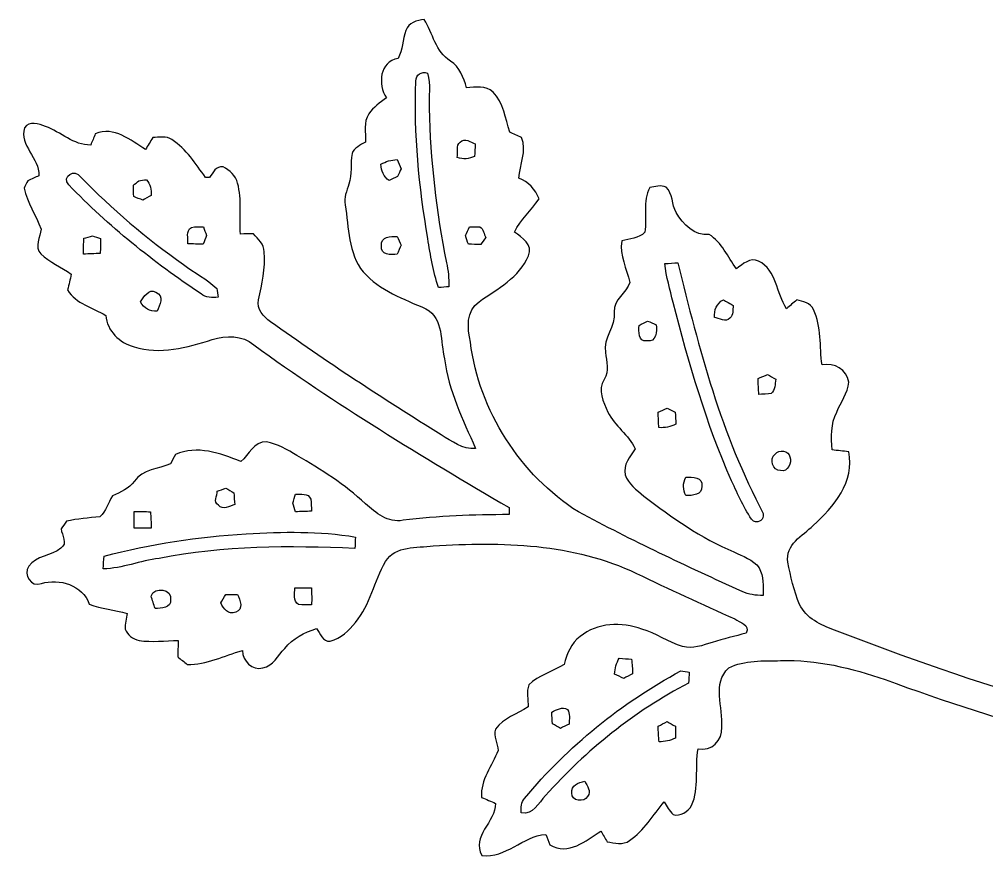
# Model space of a CAD drawing. Header units: centimetres. Extents: x -12.1 to 12.1, y -13.3 to 13.3.
# Drawn here: x -12.06 to -1.85, y -13.31 to -4.46 of the extents above; entities that cross this region are included whole.
import ezdxf

# ---------------------------------------------------------------- set-up
doc = ezdxf.new("R2010")
doc.units = ezdxf.units.CM
doc.header["$MEASUREMENT"] = 0
doc.layers.add('Camada 1', color=7, linetype='Continuous')

msp = doc.modelspace()

# ---------------------------------------------------------------- linework, layer by layer
at = {"layer": 'Camada 1', "color": 156}
for points, knots in [([(-7.98124, -4.57553), (-7.9509, -4.49509), (-7.8627, -4.46651), (-7.78474, -4.45805), (-7.78474, -4.45805), (-7.69796, -4.60728), (-7.66304, -4.79848), (-7.50992, -4.89937), (-7.50992, -4.89937), (-7.40833, -4.95864), (-7.37234, -5.07364), (-7.33882, -5.17947), (-7.33882, -5.17947), (-7.24429, -5.17313), (-7.13527, -5.15443), (-7.05908, -5.22569), (-7.05908, -5.22569), (-6.9476, -5.33822), (-6.92891, -5.50438), (-6.8834, -5.64902), (-6.8834, -5.64902), (-6.84176, -5.66737), (-6.80049, -5.68607), (-6.75886, -5.70476), (-6.75886, -5.70476), (-6.69678, -5.84553), (-6.78074, -5.99122), (-6.78602, -6.1355), (-6.78602, -6.1355), (-6.68338, -6.17149), (-6.61212, -6.25157), (-6.57365, -6.35175), (-6.57365, -6.35175), (-6.65621, -6.47242), (-6.76909, -6.57083), (-6.83365, -6.70348), (-6.83365, -6.70348), (-6.75534, -6.7638), (-6.63327, -6.8326), (-6.68513, -6.95254), (-6.68513, -6.95254), (-6.78039, -7.18255), (-7.01321, -7.30108), (-7.20548, -7.43725), (-7.20548, -7.43725), (-7.34764, -7.53463), (-7.32895, -7.71701), (-7.29826, -7.86518), (-7.29826, -7.86518), (-7.20478, -8.59155), (-6.77438, -9.26253), (-6.15809, -9.65624), (-6.15809, -9.65624), (-5.59257, -9.95715), (-5.01402, -10.23267), (-4.42982, -10.49513), (-4.42982, -10.49513), (-4.36104, -10.53007), (-4.28449, -10.5357), (-4.20863, -10.53889), (-4.20863, -10.53889), (-4.20404, -10.4401), (-4.20193, -10.33533), (-4.24921, -10.24573), (-4.24921, -10.24573), (-4.31553, -10.16), (-4.42207, -10.12225), (-4.51696, -10.0785), (-4.51696, -10.0785), (-4.86375, -9.93493), (-5.17136, -9.71549), (-5.467, -9.48831), (-5.467, -9.48831), (-5.54177, -9.42374), (-5.6335, -9.36271), (-5.66313, -9.26358), (-5.66313, -9.26358), (-5.6917, -9.15916), (-5.60916, -9.07167), (-5.55837, -8.99018), (-5.55837, -8.99018), (-5.62645, -8.84096), (-5.77568, -8.7503), (-5.84553, -8.60178), (-5.84553, -8.60178), (-5.89738, -8.49736), (-5.95524, -8.36789), (-5.88715, -8.25712), (-5.88715, -8.25712), (-5.8286, -8.16963), (-5.86139, -8.06838), (-5.87199, -7.97277), (-5.87199, -7.97277), (-5.89986, -7.82002), (-5.76545, -7.69937), (-5.77919, -7.54591), (-5.77919, -7.54591), (-5.79191, -7.41257), (-5.64656, -7.3473), (-5.61622, -7.2344), (-5.61622, -7.2344), (-5.64656, -7.08837), (-5.72593, -6.95077), (-5.70018, -6.79662), (-5.70018, -6.79662), (-5.61939, -6.76768), (-5.5185, -6.77367), (-5.45818, -6.70418), (-5.45818, -6.70418), (-5.42995, -6.54719), (-5.48111, -6.38033), (-5.40526, -6.23181), (-5.40526, -6.23181), (-5.34811, -6.22406), (-5.28778, -6.20218), (-5.23205, -6.22828), (-5.23205, -6.22828), (-5.15832, -6.29813), (-5.17489, -6.41244), (-5.1255, -6.49639), (-5.1255, -6.49639), (-5.05213, -6.61916), (-4.93465, -6.74863), (-4.77731, -6.72677), (-4.77731, -6.72677), (-4.64361, -6.81355), (-4.58045, -6.96453), (-4.49014, -7.08942), (-4.49014, -7.08942), (-4.42241, -7.04215), (-4.34516, -6.96736), (-4.25555, -7.00829), (-4.25555, -7.00829), (-4.06364, -7.10494), (-4.06964, -7.35012), (-3.96063, -7.51134), (-3.96063, -7.51134), (-3.92465, -7.48064), (-3.88902, -7.44996), (-3.85304, -7.41927), (-3.85304, -7.41927), (-3.78848, -7.4362), (-3.70557, -7.44926), (-3.67665, -7.51981), (-3.67665, -7.51981), (-3.5881, -7.70149), (-3.61421, -7.91069), (-3.58493, -8.10541), (-3.58493, -8.10541), (-3.45968, -8.08002), (-3.32034, -8.15057), (-3.30412, -8.28604), (-3.30412, -8.28604), (-3.31116, -8.40246), (-3.38983, -8.49806), (-3.4311, -8.6039), (-3.4311, -8.6039), (-3.49532, -8.7263), (-3.48862, -8.86812), (-3.47839, -9.00182), (-3.47839, -9.00182), (-3.42053, -9.00747), (-3.36232, -9.01452), (-3.30446, -9.02194), (-3.30446, -9.02194), (-3.23603, -9.33272), (-3.46287, -9.60508), (-3.67875, -9.7991), (-3.67875, -9.7991), (-3.7913, -9.90599), (-3.97686, -10.00266), (-3.94545, -10.18645), (-3.94545, -10.18645), (-3.91724, -10.33744), (-3.88513, -10.49126), (-3.82235, -10.63201), (-3.82235, -10.63201), (-3.75391, -10.77948), (-3.59833, -10.85108), (-3.45405, -10.90365), (-3.45405, -10.90365), (-1.96215, -11.48362), (-0.42262, -11.95387), (1.15675, -12.22409), (1.15675, -12.22409), (1.22344, -12.23644), (1.28975, -12.25303), (1.35573, -12.2696), (1.35573, -12.2696), (1.36313, -12.36203), (1.34513, -12.45305), (1.31092, -12.53912), (1.31092, -12.53912), (1.18991, -12.53455), (1.07102, -12.51162), (0.95215, -12.49186), (0.95215, -12.49186), (-0.36583, -12.24774), (-1.66229, -11.88861), (-2.91958, -11.42505), (-2.91958, -11.42505), (-3.27377, -11.30194), (-3.64559, -11.21409), (-4.02271, -11.22503), (-4.02271, -11.22503), (-4.20582, -11.23068), (-4.40336, -11.2155), (-4.56988, -11.30299), (-4.56988, -11.30299), (-4.75051, -11.4614), (-4.62526, -11.72316), (-4.64467, -11.92742), (-4.64467, -11.92742), (-4.63303, -12.06746), (-4.75333, -12.18635), (-4.89479, -12.15565), (-4.89479, -12.15565), (-4.92936, -12.35357), (-4.87785, -12.56629), (-4.96322, -12.75432), (-4.96322, -12.75432), (-5.00238, -12.8157), (-5.08105, -12.87638), (-5.15725, -12.84851), (-5.15725, -12.84851), (-5.19852, -12.81077), (-5.22357, -12.75961), (-5.25356, -12.7141), (-5.25356, -12.7141), (-5.3668, -12.85699), (-5.4677, -13.01574), (-5.61728, -13.12474), (-5.61728, -13.12474), (-5.68783, -13.17412), (-5.77673, -13.14908), (-5.85399, -13.13602), (-5.85399, -13.13602), (-5.87621, -13.09828), (-5.89808, -13.06125), (-5.91996, -13.02419), (-5.91996, -13.02419), (-6.07764, -13.12474), (-6.26604, -13.28737), (-6.459, -13.16848), (-6.459, -13.16848), (-6.47347, -13.13144), (-6.48828, -13.09475), (-6.50346, -13.05842), (-6.50346, -13.05842), (-6.74652, -13.07782), (-6.92185, -13.31489), (-7.17656, -13.28032), (-7.17656, -13.28032), (-7.29156, -13.0824), (-7.03333, -12.92825), (-7.03192, -12.73174), (-7.03192, -12.73174), (-7.0813, -12.71023), (-7.13069, -12.68906), (-7.18007, -12.66825), (-7.18007, -12.66825), (-7.19632, -12.48304), (-7.06861, -12.33594), (-7.0051, -12.17329), (-7.0051, -12.17329), (-7.00863, -12.09745), (-7.05979, -12.02302), (-7.03262, -11.94752), (-7.03262, -11.94752), (-6.95006, -11.83075), (-6.80578, -11.78701), (-6.68901, -11.71434), (-6.68901, -11.71434), (-6.68796, -11.63601), (-6.70665, -11.55488), (-6.68301, -11.47938), (-6.68301, -11.47938), (-6.57684, -11.37954), (-6.42902, -11.34145), (-6.30695, -11.26489), (-6.30695, -11.26489), (-6.28297, -11.15272), (-6.23359, -11.04229), (-6.13974, -10.97173), (-6.13974, -10.97173), (-5.96123, -10.81863), (-5.70018, -10.81933), (-5.48745, -10.89271), (-5.48745, -10.89271), (-5.33646, -10.9347), (-5.20841, -11.03347), (-5.05741, -11.0751), (-5.05741, -11.0751), (-4.95194, -11.1058), (-4.84504, -11.06275), (-4.74486, -11.03277), (-4.74486, -11.03277), (-4.62738, -10.9929), (-4.50461, -10.97138), (-4.38643, -10.93399), (-4.38643, -10.93399), (-4.34304, -10.84686), (-4.45276, -10.82075), (-4.50778, -10.78547), (-4.50778, -10.78547), (-4.85527, -10.62848), (-5.20206, -10.46938), (-5.54601, -10.30464), (-5.54601, -10.30464), (-6.2103, -9.98573), (-6.96911, -9.96738), (-7.6909, -10.01501), (-7.6909, -10.01501), (-7.86411, -10.03582), (-8.08707, -10.0069), (-8.19432, -10.17939), (-8.19432, -10.17939), (-8.31567, -10.38542), (-8.35377, -10.63483), (-8.51111, -10.82145), (-8.51111, -10.82145), (-8.58061, -10.9086), (-8.66668, -10.99149), (-8.77782, -11.02042), (-8.77782, -11.02042), (-8.85895, -11.02783), (-8.88294, -10.93681), (-8.9228, -10.88602), (-8.9228, -10.88602), (-9.05016, -10.92588), (-9.17328, -10.99114), (-9.259, -11.09591), (-9.259, -11.09591), (-9.32885, -11.17106), (-9.37895, -11.27972), (-9.48866, -11.30299), (-9.48866, -11.30299), (-9.60154, -11.32945), (-9.70738, -11.22997), (-9.70492, -11.11778), (-9.70492, -11.11778), (-9.89718, -11.17389), (-10.08309, -11.26737), (-10.28805, -11.26559), (-10.28805, -11.26559), (-10.32122, -11.23843), (-10.35438, -11.21233), (-10.38789, -11.18622), (-10.38789, -11.18622), (-10.38683, -11.12838), (-10.38472, -11.07122), (-10.38295, -11.01407), (-10.38295, -11.01407), (-10.52053, -11.0116), (-10.65917, -11.03524), (-10.7957, -11.01124), (-10.7957, -11.01124), (-10.86308, -11.00101), (-10.91776, -10.95375), (-10.94351, -10.89201), (-10.94351, -10.89201), (-10.95021, -10.83556), (-10.92693, -10.78194), (-10.92235, -10.72656), (-10.92235, -10.72656), (-11.05464, -10.68811), (-11.19505, -10.68246), (-11.32275, -10.62848), (-11.32275, -10.62848), (-11.39048, -10.42528), (-11.63813, -10.35755), (-11.82793, -10.40977), (-11.82793, -10.40977), (-11.93376, -10.4602), (-12.02478, -10.31487), (-11.96163, -10.2295), (-11.96163, -10.2295), (-11.88191, -10.11695), (-11.72386, -10.12189), (-11.6219, -10.03935), (-11.6219, -10.03935), (-11.54677, -9.9896), (-11.61027, -9.90247), (-11.61909, -9.83543), (-11.61909, -9.83543), (-11.60039, -9.80827), (-11.58134, -9.78076), (-11.56264, -9.7543), (-11.56264, -9.7543), (-11.44693, -9.72714), (-11.32805, -9.72078), (-11.21021, -9.70667), (-11.21021, -9.70667), (-11.14424, -9.65059), (-11.12202, -9.56027), (-11.07828, -9.48796), (-11.07828, -9.48796), (-10.99326, -9.44738), (-10.90295, -9.40893), (-10.84473, -9.33131), (-10.84473, -9.33131), (-10.75619, -9.2082), (-10.59497, -9.2008), (-10.46444, -9.15), (-10.46444, -9.15), (-10.4468, -9.11647), (-10.42987, -9.08332), (-10.41258, -9.0505), (-10.41258, -9.0505), (-10.18539, -8.94961), (-9.9381, -9.03498), (-9.72291, -9.12459), (-9.72291, -9.12459), (-9.63541, -9.05298), (-9.58391, -8.91258), (-9.45268, -8.9168), (-9.45268, -8.9168), (-9.33485, -8.93726), (-9.23148, -9.00148), (-9.12918, -9.06003), (-9.12918, -9.06003), (-8.87483, -9.20925), (-8.62153, -9.3659), (-8.40598, -9.56944), (-8.40598, -9.56944), (-8.29909, -9.66823), (-8.1661, -9.7744), (-8.00981, -9.74443), (-8.00981, -9.74443), (-7.63763, -9.69785), (-7.26334, -9.68621), (-6.88869, -9.68375), (-6.88869, -9.68375), (-6.88903, -9.6654), (-6.88939, -9.62871), (-6.88974, -9.61036), (-6.88974, -9.61036), (-7.80944, -9.07167), (-8.72243, -8.51887), (-9.58567, -7.89269), (-9.58567, -7.89269), (-9.70702, -7.79003), (-9.87918, -7.78932), (-10.02382, -7.83695), (-10.02382, -7.83695), (-10.2877, -7.91915), (-10.57663, -8.00206), (-10.84968, -7.91245), (-10.84968, -7.91245), (-11.00419, -7.874), (-11.13296, -7.74381), (-11.14883, -7.58225), (-11.14883, -7.58225), (-11.28676, -7.49969), (-11.46174, -7.45912), (-11.55064, -7.31378), (-11.55064, -7.31378), (-11.53689, -7.25769), (-11.52383, -7.2016), (-11.51184, -7.1455), (-11.51184, -7.1455), (-11.61661, -7.07107), (-11.74044, -7.02274), (-11.83357, -6.93242), (-11.83357, -6.93242), (-11.90554, -6.85658), (-11.83745, -6.7564), (-11.83111, -6.67066), (-11.83111, -6.67066), (-11.88578, -6.52463), (-11.97539, -6.39339), (-12.01031, -6.23992), (-12.01031, -6.23992), (-12.00043, -6.22087), (-11.98068, -6.18277), (-11.97081, -6.16338), (-11.97081, -6.16338), (-11.93164, -6.14469), (-11.89249, -6.12598), (-11.85298, -6.10799), (-11.85298, -6.10799), (-11.84909, -5.92172), (-12.06041, -5.79084), (-12.0075, -5.6021), (-12.0075, -5.6021), (-11.95598, -5.52908), (-11.85298, -5.55837), (-11.78383, -5.58729), (-11.78383, -5.58729), (-11.6219, -5.6462), (-11.48891, -5.78731), (-11.30688, -5.78414), (-11.30688, -5.78414), (-11.29065, -5.74498), (-11.27478, -5.70583), (-11.25854, -5.66666), (-11.25854, -5.66666), (-11.05852, -5.5827), (-10.88672, -5.73229), (-10.72832, -5.83247), (-10.72832, -5.83247), (-10.70292, -5.78979), (-10.67752, -5.74781), (-10.65212, -5.70547), (-10.65212, -5.70547), (-10.58439, -5.70476), (-10.50924, -5.68571), (-10.44892, -5.72698), (-10.44892, -5.72698), (-10.29722, -5.82541), (-10.20056, -5.98382), (-10.09402, -6.12563), (-10.09402, -6.12563), (-10.0838, -6.12598), (-10.06298, -6.12668), (-10.05275, -6.12705), (-10.05275, -6.12705), (-10.015, -6.07659), (-9.98573, -6.00321), (-9.90881, -6.0131), (-9.90881, -6.0131), (-9.83967, -6.04943), (-9.77547, -6.10658), (-9.75642, -6.18596), (-9.75642, -6.18596), (-9.70738, -6.36128), (-9.74055, -6.54473), (-9.72537, -6.72358), (-9.72537, -6.72358), (-9.67951, -6.72253), (-9.6333, -6.72146), (-9.58744, -6.72041), (-9.58744, -6.72041), (-9.54087, -6.77686), (-9.47278, -6.83119), (-9.47561, -6.91198), (-9.47561, -6.91198), (-9.45902, -7.08342), (-9.4996, -7.2517), (-9.53487, -7.4182), (-9.53487, -7.4182), (-9.55569, -7.51451), (-9.48231, -7.59882), (-9.40822, -7.64998), (-9.40822, -7.64998), (-8.82227, -8.07013), (-8.21795, -8.46384), (-7.60518, -8.84307), (-7.60518, -8.84307), (-7.49335, -8.90975), (-7.38292, -9.00077), (-7.24358, -8.98525), (-7.24358, -8.98525), (-7.37941, -8.68079), (-7.52686, -8.37635), (-7.57237, -8.04192), (-7.57237, -8.04192), (-7.61753, -7.86058), (-7.57624, -7.61753), (-7.76851, -7.5117), (-7.76851, -7.5117), (-8.00206, -7.40974), (-8.2557, -7.31979), (-8.42962, -7.12364), (-8.42962, -7.12364), (-8.59049, -6.92467), (-8.57955, -6.65621), (-8.62083, -6.41702), (-8.62083, -6.41702), (-8.63741, -6.34012), (-8.60248, -6.26779), (-8.58202, -6.19619), (-8.58202, -6.19619), (-8.54321, -6.09282), (-8.5665, -5.98063), (-8.54816, -5.87445), (-8.54816, -5.87445), (-8.52592, -5.8113), (-8.45714, -5.78626), (-8.40598, -5.75239), (-8.40598, -5.75239), (-8.39823, -5.65396), (-8.43244, -5.54284), (-8.37106, -5.45641), (-8.37106, -5.45641), (-8.32379, -5.38514), (-8.25146, -5.33752), (-8.18479, -5.28637), (-8.18479, -5.28637), (-8.27757, -5.14702), (-8.25817, -4.90149), (-8.06238, -4.87115), (-8.06238, -4.87115), (-8.0144, -4.77908), (-8.01052, -4.67325), (-7.98124, -4.57553)], [0, 0, 0, 0, 0.00666667, 0.00666667, 0.00666667, 0.00666667, 0.01333333, 0.01333333, 0.01333333, 0.01333333, 0.02, 0.02, 0.02, 0.02, 0.02666667, 0.02666667, 0.02666667, 0.02666667, 0.03333333, 0.03333333, 0.03333333, 0.03333333, 0.04, 0.04, 0.04, 0.04, 0.04666667, 0.04666667, 0.04666667, 0.04666667, 0.05333333, 0.05333333, 0.05333333, 0.05333333, 0.06, 0.06, 0.06, 0.06, 0.06666667, 0.06666667, 0.06666667, 0.06666667, 0.07333333, 0.07333333, 0.07333333, 0.07333333, 0.08, 0.08, 0.08, 0.08, 0.08666667, 0.08666667, 0.08666667, 0.08666667, 0.09333333, 0.09333333, 0.09333333, 0.09333333, 0.1, 0.1, 0.1, 0.1, 0.10666667, 0.10666667, 0.10666667, 0.10666667, 0.11333333, 0.11333333, 0.11333333, 0.11333333, 0.12, 0.12, 0.12, 0.12, 0.12666667, 0.12666667, 0.12666667, 0.12666667, 0.13333333, 0.13333333, 0.13333333, 0.13333333, 0.14, 0.14, 0.14, 0.14, 0.14666667, 0.14666667, 0.14666667, 0.14666667, 0.15333333, 0.15333333, 0.15333333, 0.15333333, 0.16, 0.16, 0.16, 0.16, 0.16666667, 0.16666667, 0.16666667, 0.16666667, 0.17333333, 0.17333333, 0.17333333, 0.17333333, 0.18, 0.18, 0.18, 0.18, 0.18666667, 0.18666667, 0.18666667, 0.18666667, 0.19333333, 0.19333333, 0.19333333, 0.19333333, 0.2, 0.2, 0.2, 0.2, 0.20666667, 0.20666667, 0.20666667, 0.20666667, 0.21333333, 0.21333333, 0.21333333, 0.21333333, 0.22, 0.22, 0.22, 0.22, 0.22666667, 0.22666667, 0.22666667, 0.22666667, 0.23333333, 0.23333333, 0.23333333, 0.23333333, 0.24, 0.24, 0.24, 0.24, 0.24666667, 0.24666667, 0.24666667, 0.24666667, 0.25333333, 0.25333333, 0.25333333, 0.25333333, 0.26, 0.26, 0.26, 0.26, 0.26666667, 0.26666667, 0.26666667, 0.26666667, 0.27333333, 0.27333333, 0.27333333, 0.27333333, 0.28, 0.28, 0.28, 0.28, 0.28666667, 0.28666667, 0.28666667, 0.28666667, 0.29333333, 0.29333333, 0.29333333, 0.29333333, 0.3, 0.3, 0.3, 0.3, 0.30666667, 0.30666667, 0.30666667, 0.30666667, 0.31333333, 0.31333333, 0.31333333, 0.31333333, 0.32, 0.32, 0.32, 0.32, 0.32666667, 0.32666667, 0.32666667, 0.32666667, 0.33333333, 0.33333333, 0.33333333, 0.33333333, 0.34, 0.34, 0.34, 0.34, 0.34666667, 0.34666667, 0.34666667, 0.34666667, 0.35333333, 0.35333333, 0.35333333, 0.35333333, 0.36, 0.36, 0.36, 0.36, 0.36666667, 0.36666667, 0.36666667, 0.36666667, 0.37333333, 0.37333333, 0.37333333, 0.37333333, 0.38, 0.38, 0.38, 0.38, 0.38666667, 0.38666667, 0.38666667, 0.38666667, 0.39333333, 0.39333333, 0.39333333, 0.39333333, 0.4, 0.4, 0.4, 0.4, 0.40666667, 0.40666667, 0.40666667, 0.40666667, 0.41333333, 0.41333333, 0.41333333, 0.41333333, 0.42, 0.42, 0.42, 0.42, 0.42666667, 0.42666667, 0.42666667, 0.42666667, 0.43333333, 0.43333333, 0.43333333, 0.43333333, 0.44, 0.44, 0.44, 0.44, 0.44666667, 0.44666667, 0.44666667, 0.44666667, 0.45333333, 0.45333333, 0.45333333, 0.45333333, 0.46, 0.46, 0.46, 0.46, 0.46666667, 0.46666667, 0.46666667, 0.46666667, 0.47333333, 0.47333333, 0.47333333, 0.47333333, 0.48, 0.48, 0.48, 0.48, 0.48666667, 0.48666667, 0.48666667, 0.48666667, 0.49333333, 0.49333333, 0.49333333, 0.49333333, 0.5, 0.5, 0.5, 0.5, 0.50666667, 0.50666667, 0.50666667, 0.50666667, 0.51333333, 0.51333333, 0.51333333, 0.51333333, 0.52, 0.52, 0.52, 0.52, 0.52666667, 0.52666667, 0.52666667, 0.52666667, 0.53333333, 0.53333333, 0.53333333, 0.53333333, 0.54, 0.54, 0.54, 0.54, 0.54666667, 0.54666667, 0.54666667, 0.54666667, 0.55333333, 0.55333333, 0.55333333, 0.55333333, 0.56, 0.56, 0.56, 0.56, 0.56666667, 0.56666667, 0.56666667, 0.56666667, 0.57333333, 0.57333333, 0.57333333, 0.57333333, 0.58, 0.58, 0.58, 0.58, 0.58666667, 0.58666667, 0.58666667, 0.58666667, 0.59333333, 0.59333333, 0.59333333, 0.59333333, 0.6, 0.6, 0.6, 0.6, 0.60666667, 0.60666667, 0.60666667, 0.60666667, 0.61333333, 0.61333333, 0.61333333, 0.61333333, 0.62, 0.62, 0.62, 0.62, 0.62666667, 0.62666667, 0.62666667, 0.62666667, 0.63333333, 0.63333333, 0.63333333, 0.63333333, 0.64, 0.64, 0.64, 0.64, 0.64666667, 0.64666667, 0.64666667, 0.64666667, 0.65333333, 0.65333333, 0.65333333, 0.65333333, 0.66, 0.66, 0.66, 0.66, 0.66666667, 0.66666667, 0.66666667, 0.66666667, 0.67333333, 0.67333333, 0.67333333, 0.67333333, 0.68, 0.68, 0.68, 0.68, 0.68666667, 0.68666667, 0.68666667, 0.68666667, 0.69333333, 0.69333333, 0.69333333, 0.69333333, 0.7, 0.7, 0.7, 0.7, 0.70666667, 0.70666667, 0.70666667, 0.70666667, 0.71333333, 0.71333333, 0.71333333, 0.71333333, 0.72, 0.72, 0.72, 0.72, 0.72666667, 0.72666667, 0.72666667, 0.72666667, 0.73333333, 0.73333333, 0.73333333, 0.73333333, 0.74, 0.74, 0.74, 0.74, 0.74666667, 0.74666667, 0.74666667, 0.74666667, 0.75333333, 0.75333333, 0.75333333, 0.75333333, 0.76, 0.76, 0.76, 0.76, 0.76666667, 0.76666667, 0.76666667, 0.76666667, 0.77333333, 0.77333333, 0.77333333, 0.77333333, 0.78, 0.78, 0.78, 0.78, 0.78666667, 0.78666667, 0.78666667, 0.78666667, 0.79333333, 0.79333333, 0.79333333, 0.79333333, 0.8, 0.8, 0.8, 0.8, 0.80666667, 0.80666667, 0.80666667, 0.80666667, 0.81333333, 0.81333333, 0.81333333, 0.81333333, 0.82, 0.82, 0.82, 0.82, 0.82666667, 0.82666667, 0.82666667, 0.82666667, 0.83333333, 0.83333333, 0.83333333, 0.83333333, 0.84, 0.84, 0.84, 0.84, 0.84666667, 0.84666667, 0.84666667, 0.84666667, 0.85333333, 0.85333333, 0.85333333, 0.85333333, 0.86, 0.86, 0.86, 0.86, 0.86666667, 0.86666667, 0.86666667, 0.86666667, 0.87333333, 0.87333333, 0.87333333, 0.87333333, 0.88, 0.88, 0.88, 0.88, 0.88666667, 0.88666667, 0.88666667, 0.88666667, 0.89333333, 0.89333333, 0.89333333, 0.89333333, 0.9, 0.9, 0.9, 0.9, 0.90666667, 0.90666667, 0.90666667, 0.90666667, 0.91333333, 0.91333333, 0.91333333, 0.91333333, 0.92, 0.92, 0.92, 0.92, 0.92666667, 0.92666667, 0.92666667, 0.92666667, 0.93333333, 0.93333333, 0.93333333, 0.93333333, 0.94, 0.94, 0.94, 0.94, 0.94666667, 0.94666667, 0.94666667, 0.94666667, 0.95333333, 0.95333333, 0.95333333, 0.95333333, 0.96, 0.96, 0.96, 0.96, 0.96666667, 0.96666667, 0.96666667, 0.96666667, 0.97333333, 0.97333333, 0.97333333, 0.97333333, 0.98, 0.98, 0.98, 0.98, 0.98666667, 0.98666667, 0.98666667, 0.98666667, 1, 1, 1, 1]), ([(-7.87471, -5.11104), (-7.87471, -5.11104), (-7.87471, -5.11104), (-7.87471, -5.11104), (-7.87471, -5.11104), (-7.89693, -5.66737), (-7.83836, -6.2237), (-7.74912, -6.77228), (-7.74912, -6.77228), (-7.71913, -6.94584), (-7.69338, -7.12116), (-7.63481, -7.28839), (-7.63481, -7.28839), (-7.59812, -7.2852), (-7.56143, -7.28239), (-7.52474, -7.27957), (-7.52474, -7.27957), (-7.52474, -7.1942), (-7.5318, -7.10881), (-7.55015, -7.02592), (-7.55015, -7.02592), (-7.65915, -6.48935), (-7.72089, -5.94359), (-7.7336, -5.39644), (-7.7336, -5.39644), (-7.73782, -5.27297), (-7.71701, -5.14631), (-7.74982, -5.02603), (-7.74982, -5.02603), (-7.8179, -5.0045), (-7.87293, -5.03943), (-7.87471, -5.11104)], [0, 0, 0, 0, 0.11111111, 0.11111111, 0.11111111, 0.11111111, 0.22222222, 0.22222222, 0.22222222, 0.22222222, 0.33333333, 0.33333333, 0.33333333, 0.33333333, 0.44444444, 0.44444444, 0.44444444, 0.44444444, 0.55555556, 0.55555556, 0.55555556, 0.55555556, 0.66666667, 0.66666667, 0.66666667, 0.66666667, 0.77777778, 0.77777778, 0.77777778, 0.77777778, 1, 1, 1, 1]), ([(-7.4055, -5.75451), (-7.4055, -5.75451), (-7.4055, -5.75451), (-7.4055, -5.75451), (-7.4055, -5.75451), (-7.45559, -5.78908), (-7.42562, -5.86387), (-7.43654, -5.91609), (-7.43654, -5.91609), (-7.37517, -5.9376), (-7.31237, -5.9309), (-7.25382, -5.90408), (-7.25382, -5.90408), (-7.2517, -5.85998), (-7.24923, -5.81659), (-7.24675, -5.7732), (-7.24675, -5.7732), (-7.29473, -5.7538), (-7.35858, -5.70335), (-7.4055, -5.75451)], [0, 0, 0, 0, 0.16666667, 0.16666667, 0.16666667, 0.16666667, 0.33333333, 0.33333333, 0.33333333, 0.33333333, 0.5, 0.5, 0.5, 0.5, 0.66666667, 0.66666667, 0.66666667, 0.66666667, 1, 1, 1, 1]), ([(-8.2437, -5.98769), (-8.2437, -5.98769), (-8.2437, -5.98769), (-8.2437, -5.98769), (-8.2437, -5.98769), (-8.24194, -6.05683), (-8.21196, -6.11645), (-8.15763, -6.15984), (-8.15763, -6.15984), (-8.12764, -6.14432), (-8.0973, -6.12951), (-8.06731, -6.1147), (-8.06731, -6.1147), (-8.05462, -6.08753), (-8.04227, -6.06071), (-8.02957, -6.03425), (-8.02957, -6.03425), (-8.04403, -6.00216), (-8.05849, -5.97005), (-8.07297, -5.93865), (-8.07297, -5.93865), (-8.13364, -5.93972), (-8.19114, -5.95736), (-8.2437, -5.98769)], [0, 0, 0, 0, 0.14285714, 0.14285714, 0.14285714, 0.14285714, 0.28571429, 0.28571429, 0.28571429, 0.28571429, 0.42857143, 0.42857143, 0.42857143, 0.42857143, 0.57142857, 0.57142857, 0.57142857, 0.57142857, 0.71428571, 0.71428571, 0.71428571, 0.71428571, 1, 1, 1, 1]), ([(-11.53865, -6.20394), (-11.53865, -6.20394), (-11.53865, -6.20394), (-11.53865, -6.20394), (-11.53865, -6.20394), (-11.12202, -6.64174), (-10.64436, -7.01922), (-10.142, -7.35365), (-10.142, -7.35365), (-10.09156, -7.3988), (-10.02452, -7.39493), (-9.96173, -7.39069), (-9.96173, -7.39069), (-9.96526, -7.36776), (-9.97302, -7.32225), (-9.97691, -7.29933), (-9.97691, -7.29933), (-10.08027, -7.19737), (-10.21468, -7.13422), (-10.32898, -7.04568), (-10.32898, -7.04568), (-10.71633, -6.76945), (-11.0818, -6.46219), (-11.41377, -6.12104), (-11.41377, -6.12104), (-11.47303, -6.02755), (-11.61803, -6.11504), (-11.53865, -6.20394)], [0, 0, 0, 0, 0.125, 0.125, 0.125, 0.125, 0.25, 0.25, 0.25, 0.25, 0.375, 0.375, 0.375, 0.375, 0.5, 0.5, 0.5, 0.5, 0.625, 0.625, 0.625, 0.625, 0.75, 0.75, 0.75, 0.75, 1, 1, 1, 1]), ([(-10.79958, -6.16267), (-10.79958, -6.16267), (-10.79958, -6.16267), (-10.79958, -6.16267), (-10.79958, -6.16267), (-10.81369, -6.17395), (-10.84227, -6.19653), (-10.85673, -6.20783), (-10.85673, -6.20783), (-10.85567, -6.24769), (-10.85461, -6.28791), (-10.8532, -6.32848), (-10.8532, -6.32848), (-10.82921, -6.33764), (-10.78124, -6.35635), (-10.75724, -6.36551), (-10.75724, -6.36551), (-10.73538, -6.35353), (-10.69199, -6.32953), (-10.67011, -6.31754), (-10.67011, -6.31754), (-10.66341, -6.25544), (-10.67611, -6.1969), (-10.7195, -6.15032), (-10.7195, -6.15032), (-10.73961, -6.1535), (-10.77948, -6.1595), (-10.79958, -6.16267)], [0, 0, 0, 0, 0.125, 0.125, 0.125, 0.125, 0.25, 0.25, 0.25, 0.25, 0.375, 0.375, 0.375, 0.375, 0.5, 0.5, 0.5, 0.5, 0.625, 0.625, 0.625, 0.625, 0.75, 0.75, 0.75, 0.75, 1, 1, 1, 1]), ([(-10.24395, -6.65444), (-10.24395, -6.65444), (-10.24395, -6.65444), (-10.24395, -6.65444), (-10.24395, -6.65444), (-10.30569, -6.69149), (-10.275, -6.76945), (-10.28099, -6.82766), (-10.28099, -6.82766), (-10.22702, -6.82871), (-10.17305, -6.82941), (-10.11908, -6.82941), (-10.11908, -6.82941), (-10.10743, -6.79908), (-10.09579, -6.76875), (-10.0838, -6.73876), (-10.0838, -6.73876), (-10.09543, -6.70842), (-10.10673, -6.67807), (-10.11766, -6.6481), (-10.11766, -6.6481), (-10.15964, -6.6488), (-10.20303, -6.6435), (-10.24395, -6.65444)], [0, 0, 0, 0, 0.14285714, 0.14285714, 0.14285714, 0.14285714, 0.28571429, 0.28571429, 0.28571429, 0.28571429, 0.42857143, 0.42857143, 0.42857143, 0.42857143, 0.57142857, 0.57142857, 0.57142857, 0.57142857, 0.71428571, 0.71428571, 0.71428571, 0.71428571, 1, 1, 1, 1]), ([(-7.30849, -6.64774), (-7.30849, -6.64774), (-7.30849, -6.64774), (-7.30849, -6.64774), (-7.30849, -6.64774), (-7.3226, -6.67807), (-7.33707, -6.70877), (-7.35117, -6.73981), (-7.35117, -6.73981), (-7.3406, -6.7698), (-7.33, -6.80013), (-7.31943, -6.83048), (-7.31943, -6.83048), (-7.27604, -6.8319), (-7.23299, -6.83294), (-7.1896, -6.83331), (-7.1896, -6.83331), (-7.1762, -6.81531), (-7.1494, -6.77898), (-7.13598, -6.76098), (-7.13598, -6.76098), (-7.15468, -6.72287), (-7.16104, -6.67137), (-7.19878, -6.64703), (-7.19878, -6.64703), (-7.23547, -6.64562), (-7.2718, -6.64598), (-7.30849, -6.64774)], [0, 0, 0, 0, 0.125, 0.125, 0.125, 0.125, 0.25, 0.25, 0.25, 0.25, 0.375, 0.375, 0.375, 0.375, 0.5, 0.5, 0.5, 0.5, 0.625, 0.625, 0.625, 0.625, 0.75, 0.75, 0.75, 0.75, 1, 1, 1, 1]), ([(-11.3799, -6.76733), (-11.3799, -6.76733), (-11.3799, -6.76733), (-11.3799, -6.76733), (-11.3799, -6.76733), (-11.38201, -6.82271), (-11.38272, -6.87846), (-11.38307, -6.93454), (-11.38307, -6.93454), (-11.32416, -6.9342), (-11.2649, -6.93173), (-11.20598, -6.9282), (-11.20598, -6.9282), (-11.20457, -6.87528), (-11.20387, -6.82237), (-11.20422, -6.7698), (-11.20422, -6.7698), (-11.22574, -6.7631), (-11.26842, -6.7504), (-11.28959, -6.74404), (-11.28959, -6.74404), (-11.31216, -6.7497), (-11.35732, -6.76134), (-11.3799, -6.76733)], [0, 0, 0, 0, 0.14285714, 0.14285714, 0.14285714, 0.14285714, 0.28571429, 0.28571429, 0.28571429, 0.28571429, 0.42857143, 0.42857143, 0.42857143, 0.42857143, 0.57142857, 0.57142857, 0.57142857, 0.57142857, 0.71428571, 0.71428571, 0.71428571, 0.71428571, 1, 1, 1, 1]), ([(-8.237, -6.84564), (-8.237, -6.84564), (-8.237, -6.84564), (-8.237, -6.84564), (-8.237, -6.84564), (-8.25464, -6.94407), (-8.13716, -6.94619), (-8.07049, -6.93561), (-8.07049, -6.93561), (-8.06026, -6.91198), (-8.04015, -6.86435), (-8.02993, -6.84035), (-8.02993, -6.84035), (-8.0398, -6.81743), (-8.05991, -6.77121), (-8.07014, -6.74828), (-8.07014, -6.74828), (-8.13787, -6.74687), (-8.24618, -6.7497), (-8.237, -6.84564)], [0, 0, 0, 0, 0.16666667, 0.16666667, 0.16666667, 0.16666667, 0.33333333, 0.33333333, 0.33333333, 0.33333333, 0.5, 0.5, 0.5, 0.5, 0.66666667, 0.66666667, 0.66666667, 0.66666667, 1, 1, 1, 1]), ([(-5.24651, -7.03579), (-5.24651, -7.03579), (-5.24651, -7.03579), (-5.24651, -7.03579), (-5.24651, -7.03579), (-5.22887, -7.17515), (-5.19112, -7.31097), (-5.15691, -7.44714), (-5.15691, -7.44714), (-4.99356, -8.08672), (-4.80764, -8.72348), (-4.54096, -9.32885), (-4.54096, -9.32885), (-4.47075, -9.47384), (-4.41147, -9.62766), (-4.31058, -9.75501), (-4.31058, -9.75501), (-4.2439, -9.77159), (-4.1991, -9.74266), (-4.20582, -9.67281), (-4.20582, -9.67281), (-4.64679, -8.8466), (-4.88772, -7.93255), (-5.10645, -7.02734), (-5.10645, -7.02734), (-5.15338, -7.02944), (-5.19994, -7.03226), (-5.24651, -7.03579)], [0, 0, 0, 0, 0.125, 0.125, 0.125, 0.125, 0.25, 0.25, 0.25, 0.25, 0.375, 0.375, 0.375, 0.375, 0.5, 0.5, 0.5, 0.5, 0.625, 0.625, 0.625, 0.625, 0.75, 0.75, 0.75, 0.75, 1, 1, 1, 1]), ([(-10.78194, -7.44044), (-10.78194, -7.44044), (-10.78194, -7.44044), (-10.78194, -7.44044), (-10.78194, -7.44044), (-10.74314, -7.50605), (-10.68458, -7.54486), (-10.60661, -7.53674), (-10.60661, -7.53674), (-10.57557, -7.47535), (-10.53041, -7.37517), (-10.61825, -7.33672), (-10.61825, -7.33672), (-10.69657, -7.29509), (-10.74455, -7.38716), (-10.78194, -7.44044)], [0, 0, 0, 0, 0.2, 0.2, 0.2, 0.2, 0.4, 0.4, 0.4, 0.4, 0.6, 0.6, 0.6, 0.6, 1, 1, 1, 1]), ([(-4.72227, -7.60341), (-4.72227, -7.60341), (-4.72227, -7.60341), (-4.72227, -7.60341), (-4.72227, -7.60341), (-4.67077, -7.60976), (-4.60092, -7.66375), (-4.55824, -7.61012), (-4.55824, -7.61012), (-4.5159, -7.58048), (-4.5339, -7.52016), (-4.52261, -7.47642), (-4.52261, -7.47642), (-4.54907, -7.46159), (-4.60162, -7.43196), (-4.62774, -7.41715), (-4.62774, -7.41715), (-4.69971, -7.45559), (-4.7251, -7.52544), (-4.72227, -7.60341)], [0, 0, 0, 0, 0.16666667, 0.16666667, 0.16666667, 0.16666667, 0.33333333, 0.33333333, 0.33333333, 0.33333333, 0.5, 0.5, 0.5, 0.5, 0.66666667, 0.66666667, 0.66666667, 0.66666667, 1, 1, 1, 1]), ([(-5.51709, -7.68772), (-5.51709, -7.68772), (-5.51709, -7.68772), (-5.51709, -7.68772), (-5.51709, -7.68772), (-5.52026, -7.75017), (-5.53084, -7.86518), (-5.43418, -7.85071), (-5.43418, -7.85071), (-5.3333, -7.87118), (-5.33011, -7.74805), (-5.33646, -7.68032), (-5.33646, -7.68032), (-5.3668, -7.66726), (-5.39715, -7.65457), (-5.42748, -7.64187), (-5.42748, -7.64187), (-5.45747, -7.65703), (-5.48745, -7.67221), (-5.51709, -7.68772)], [0, 0, 0, 0, 0.16666667, 0.16666667, 0.16666667, 0.16666667, 0.33333333, 0.33333333, 0.33333333, 0.33333333, 0.5, 0.5, 0.5, 0.5, 0.66666667, 0.66666667, 0.66666667, 0.66666667, 1, 1, 1, 1]), ([(-4.26084, -8.24759), (-4.26084, -8.24759), (-4.26084, -8.24759), (-4.26084, -8.24759), (-4.26084, -8.24759), (-4.25944, -8.30367), (-4.25662, -8.35978), (-4.25272, -8.41621), (-4.25272, -8.41621), (-4.22027, -8.41409), (-4.155, -8.40987), (-4.12221, -8.40775), (-4.12221, -8.40775), (-4.07987, -8.36789), (-4.08269, -8.30826), (-4.07423, -8.25641), (-4.07423, -8.25641), (-4.09609, -8.24371), (-4.13985, -8.21867), (-4.16172, -8.20632), (-4.16172, -8.20632), (-4.18641, -8.21655), (-4.23615, -8.23736), (-4.26084, -8.24759)], [0, 0, 0, 0, 0.14285714, 0.14285714, 0.14285714, 0.14285714, 0.28571429, 0.28571429, 0.28571429, 0.28571429, 0.42857143, 0.42857143, 0.42857143, 0.42857143, 0.57142857, 0.57142857, 0.57142857, 0.57142857, 0.71428571, 0.71428571, 0.71428571, 0.71428571, 1, 1, 1, 1]), ([(-5.31566, -8.60424), (-5.31566, -8.60424), (-5.31566, -8.60424), (-5.31566, -8.60424), (-5.31566, -8.60424), (-5.31459, -8.65823), (-5.31247, -8.71255), (-5.30895, -8.76687), (-5.30895, -8.76687), (-5.24615, -8.76969), (-5.18407, -8.75946), (-5.12833, -8.72949), (-5.12833, -8.72949), (-5.13115, -8.68749), (-5.13362, -8.64588), (-5.13644, -8.6046), (-5.13644, -8.6046), (-5.16431, -8.58943), (-5.19219, -8.57462), (-5.2197, -8.56014), (-5.2197, -8.56014), (-5.2518, -8.57462), (-5.28389, -8.58943), (-5.31566, -8.60424)], [0, 0, 0, 0, 0.14285714, 0.14285714, 0.14285714, 0.14285714, 0.28571429, 0.28571429, 0.28571429, 0.28571429, 0.42857143, 0.42857143, 0.42857143, 0.42857143, 0.57142857, 0.57142857, 0.57142857, 0.57142857, 0.71428571, 0.71428571, 0.71428571, 0.71428571, 1, 1, 1, 1]), ([(-4.08128, -9.04592), (-4.08128, -9.04592), (-4.08128, -9.04592), (-4.08128, -9.04592), (-4.08128, -9.04592), (-4.14584, -9.09708), (-4.10845, -9.22267), (-4.02271, -9.22055), (-4.02271, -9.22055), (-3.94723, -9.23712), (-3.90172, -9.13799), (-3.92535, -9.07555), (-3.92535, -9.07555), (-3.93242, -9.0064), (-4.04566, -8.99337), (-4.08128, -9.04592)], [0, 0, 0, 0, 0.2, 0.2, 0.2, 0.2, 0.4, 0.4, 0.4, 0.4, 0.6, 0.6, 0.6, 0.6, 1, 1, 1, 1]), ([(-5.02391, -9.29004), (-5.02391, -9.29004), (-5.02391, -9.29004), (-5.02391, -9.29004), (-5.02391, -9.29004), (-5.05953, -9.35319), (-5.05249, -9.41951), (-5.02496, -9.48443), (-5.02496, -9.48443), (-4.95828, -9.48443), (-4.84716, -9.47773), (-4.85563, -9.38459), (-4.85563, -9.38459), (-4.83904, -9.28652), (-4.95793, -9.28652), (-5.02391, -9.29004)], [0, 0, 0, 0, 0.2, 0.2, 0.2, 0.2, 0.4, 0.4, 0.4, 0.4, 0.6, 0.6, 0.6, 0.6, 1, 1, 1, 1]), ([(-9.97055, -9.43751), (-9.97055, -9.43751), (-9.97055, -9.43751), (-9.97055, -9.43751), (-9.97055, -9.43751), (-9.9709, -9.48477), (-10.01641, -9.55216), (-9.95891, -9.58356), (-9.95891, -9.58356), (-9.91235, -9.64282), (-9.84179, -9.5952), (-9.78605, -9.57862), (-9.78605, -9.57862), (-9.78852, -9.54792), (-9.79276, -9.48655), (-9.79522, -9.45585), (-9.79522, -9.45585), (-9.81639, -9.44316), (-9.85872, -9.41846), (-9.87954, -9.40611), (-9.87954, -9.40611), (-9.90247, -9.41387), (-9.94762, -9.42974), (-9.97055, -9.43751)], [0, 0, 0, 0, 0.14285714, 0.14285714, 0.14285714, 0.14285714, 0.28571429, 0.28571429, 0.28571429, 0.28571429, 0.42857143, 0.42857143, 0.42857143, 0.42857143, 0.57142857, 0.57142857, 0.57142857, 0.57142857, 0.71428571, 0.71428571, 0.71428571, 0.71428571, 1, 1, 1, 1]), ([(-9.14576, -9.4682), (-9.14576, -9.4682), (-9.14576, -9.4682), (-9.14576, -9.4682), (-9.14576, -9.4682), (-9.15281, -9.49184), (-9.16658, -9.53947), (-9.17363, -9.5631), (-9.17363, -9.5631), (-9.16622, -9.58568), (-9.15175, -9.63117), (-9.14435, -9.65376), (-9.14435, -9.65376), (-9.08826, -9.6527), (-9.03252, -9.65093), (-8.97643, -9.64812), (-8.97643, -9.64812), (-8.97819, -9.60508), (-8.97678, -9.56239), (-8.98383, -9.52041), (-8.98383, -9.52041), (-9.00888, -9.45127), (-9.09037, -9.47525), (-9.14576, -9.4682)], [0, 0, 0, 0, 0.14285714, 0.14285714, 0.14285714, 0.14285714, 0.28571429, 0.28571429, 0.28571429, 0.28571429, 0.42857143, 0.42857143, 0.42857143, 0.42857143, 0.57142857, 0.57142857, 0.57142857, 0.57142857, 0.71428571, 0.71428571, 0.71428571, 0.71428571, 1, 1, 1, 1]), ([(-10.84862, -9.64988), (-10.84862, -9.64988), (-10.84862, -9.64988), (-10.84862, -9.64988), (-10.84862, -9.64988), (-10.84968, -9.70808), (-10.84968, -9.767), (-10.84862, -9.82591), (-10.84862, -9.82591), (-10.7883, -9.82768), (-10.72797, -9.82839), (-10.66764, -9.82732), (-10.66764, -9.82732), (-10.6687, -9.76911), (-10.67188, -9.71161), (-10.67611, -9.65446), (-10.67611, -9.65446), (-10.73361, -9.65129), (-10.79111, -9.64988), (-10.84862, -9.64988)], [0, 0, 0, 0, 0.16666667, 0.16666667, 0.16666667, 0.16666667, 0.33333333, 0.33333333, 0.33333333, 0.33333333, 0.5, 0.5, 0.5, 0.5, 0.66666667, 0.66666667, 0.66666667, 0.66666667, 1, 1, 1, 1]), ([(-9.6647, -9.88694), (-9.6647, -9.88694), (-9.6647, -9.88694), (-9.6647, -9.88694), (-9.6647, -9.88694), (-10.17164, -9.91446), (-10.674, -9.99596), (-11.16576, -10.12119), (-11.16576, -10.12119), (-11.1693, -10.16599), (-11.17247, -10.21115), (-11.17423, -10.25701), (-11.17423, -10.25701), (-10.9728, -10.25243), (-10.7837, -10.17093), (-10.58474, -10.14589), (-10.58474, -10.14589), (-9.90423, -10.01112), (-9.2075, -10.01112), (-8.51746, -10.04181), (-8.51746, -10.04181), (-8.51569, -10.00125), (-8.51394, -9.96138), (-8.51217, -9.92152), (-8.51217, -9.92152), (-8.89176, -9.85414), (-9.28123, -9.86683), (-9.6647, -9.88694)], [0, 0, 0, 0, 0.125, 0.125, 0.125, 0.125, 0.25, 0.25, 0.25, 0.25, 0.375, 0.375, 0.375, 0.375, 0.5, 0.5, 0.5, 0.5, 0.625, 0.625, 0.625, 0.625, 0.75, 0.75, 0.75, 0.75, 1, 1, 1, 1]), ([(-10.66834, -10.54417), (-10.66834, -10.54417), (-10.66834, -10.54417), (-10.66834, -10.54417), (-10.66834, -10.54417), (-10.65671, -10.58827), (-10.64259, -10.63166), (-10.62566, -10.67469), (-10.62566, -10.67469), (-10.56393, -10.67293), (-10.45562, -10.66977), (-10.46303, -10.58262), (-10.46303, -10.58262), (-10.44398, -10.46726), (-10.6373, -10.43975), (-10.66834, -10.54417)], [0, 0, 0, 0, 0.2, 0.2, 0.2, 0.2, 0.4, 0.4, 0.4, 0.4, 0.6, 0.6, 0.6, 0.6, 1, 1, 1, 1]), ([(-9.15105, -10.45739), (-9.15105, -10.45739), (-9.15105, -10.45739), (-9.15105, -10.45739), (-9.15105, -10.45739), (-9.15246, -10.51806), (-9.17398, -10.5939), (-9.11189, -10.63378), (-9.11189, -10.63378), (-9.06638, -10.64048), (-9.02017, -10.63695), (-8.97466, -10.6373), (-8.97466, -10.6373), (-8.97325, -10.57697), (-8.97395, -10.51736), (-8.97572, -10.45739), (-8.97572, -10.45739), (-9.03428, -10.45562), (-9.09249, -10.45562), (-9.15105, -10.45739)], [0, 0, 0, 0, 0.16666667, 0.16666667, 0.16666667, 0.16666667, 0.33333333, 0.33333333, 0.33333333, 0.33333333, 0.5, 0.5, 0.5, 0.5, 0.66666667, 0.66666667, 0.66666667, 0.66666667, 1, 1, 1, 1]), ([(-9.88201, -10.52759), (-9.88201, -10.52759), (-9.88201, -10.52759), (-9.88201, -10.52759), (-9.88201, -10.52759), (-9.89506, -10.54981), (-9.92081, -10.59427), (-9.93352, -10.61614), (-9.93352, -10.61614), (-9.90317, -10.67681), (-9.8552, -10.74773), (-9.77547, -10.71386), (-9.77547, -10.71386), (-9.68868, -10.6874), (-9.7289, -10.58298), (-9.75713, -10.52653), (-9.75713, -10.52653), (-9.79875, -10.52653), (-9.84037, -10.52688), (-9.88201, -10.52759)], [0, 0, 0, 0, 0.16666667, 0.16666667, 0.16666667, 0.16666667, 0.33333333, 0.33333333, 0.33333333, 0.33333333, 0.5, 0.5, 0.5, 0.5, 0.66666667, 0.66666667, 0.66666667, 0.66666667, 1, 1, 1, 1]), ([(-5.72628, -11.19857), (-5.72628, -11.19857), (-5.72628, -11.19857), (-5.72628, -11.19857), (-5.72628, -11.19857), (-5.75592, -11.24973), (-5.77391, -11.30652), (-5.77532, -11.3665), (-5.77532, -11.3665), (-5.74357, -11.38166), (-5.71146, -11.39754), (-5.67937, -11.41377), (-5.67937, -11.41377), (-5.64797, -11.39684), (-5.61657, -11.38025), (-5.58517, -11.36402), (-5.58517, -11.36402), (-5.58799, -11.31288), (-5.59118, -11.26172), (-5.59576, -11.21127), (-5.59576, -11.21127), (-5.6395, -11.20668), (-5.68289, -11.20245), (-5.72628, -11.19857)], [0, 0, 0, 0, 0.14285714, 0.14285714, 0.14285714, 0.14285714, 0.28571429, 0.28571429, 0.28571429, 0.28571429, 0.42857143, 0.42857143, 0.42857143, 0.42857143, 0.57142857, 0.57142857, 0.57142857, 0.57142857, 0.71428571, 0.71428571, 0.71428571, 0.71428571, 1, 1, 1, 1]), ([(-6.72535, -12.67919), (-6.72535, -12.67919), (-6.72535, -12.67919), (-6.72535, -12.67919), (-6.72535, -12.67919), (-6.76875, -12.71869), (-6.76168, -12.77761), (-6.76346, -12.83053), (-6.76346, -12.83053), (-6.63292, -12.85875), (-6.58142, -12.72645), (-6.50628, -12.64954), (-6.50628, -12.64954), (-6.07659, -12.17083), (-5.56682, -11.75948), (-4.99604, -11.46174), (-4.99604, -11.46174), (-4.99285, -11.42293), (-4.99004, -11.38449), (-4.98686, -11.34674), (-4.98686, -11.34674), (-5.00944, -11.34321), (-5.05459, -11.33615), (-5.07753, -11.33298), (-5.07753, -11.33298), (-5.70371, -11.67377), (-6.27062, -12.12919), (-6.72535, -12.67919)], [0, 0, 0, 0, 0.125, 0.125, 0.125, 0.125, 0.25, 0.25, 0.25, 0.25, 0.375, 0.375, 0.375, 0.375, 0.5, 0.5, 0.5, 0.5, 0.625, 0.625, 0.625, 0.625, 0.75, 0.75, 0.75, 0.75, 1, 1, 1, 1]), ([(-6.43924, -11.77079), (-6.43924, -11.77079), (-6.43924, -11.77079), (-6.43924, -11.77079), (-6.43924, -11.77079), (-6.43714, -11.81099), (-6.43502, -11.85157), (-6.4329, -11.89284), (-6.4329, -11.89284), (-6.40467, -11.908), (-6.37645, -11.92423), (-6.34787, -11.94047), (-6.34787, -11.94047), (-6.31718, -11.92494), (-6.2865, -11.90978), (-6.25544, -11.89531), (-6.25544, -11.89531), (-6.25615, -11.84275), (-6.2424, -11.78594), (-6.27308, -11.73973), (-6.27308, -11.73973), (-6.33165, -11.70763), (-6.3881, -11.74184), (-6.43924, -11.77079)], [0, 0, 0, 0, 0.14285714, 0.14285714, 0.14285714, 0.14285714, 0.28571429, 0.28571429, 0.28571429, 0.28571429, 0.42857143, 0.42857143, 0.42857143, 0.42857143, 0.57142857, 0.57142857, 0.57142857, 0.57142857, 0.71428571, 0.71428571, 0.71428571, 0.71428571, 1, 1, 1, 1]), ([(-5.31671, -11.91823), (-5.31671, -11.91823), (-5.31671, -11.91823), (-5.31671, -11.91823), (-5.31671, -11.91823), (-5.31495, -11.97222), (-5.31142, -12.02655), (-5.30684, -12.08088), (-5.30684, -12.08088), (-5.24581, -12.08158), (-5.18653, -12.06923), (-5.1315, -12.04312), (-5.1315, -12.04312), (-5.13257, -12.00114), (-5.13326, -11.95987), (-5.13432, -11.9186), (-5.13432, -11.9186), (-5.16325, -11.90166), (-5.19219, -11.88507), (-5.22076, -11.8685), (-5.22076, -11.8685), (-5.25285, -11.88473), (-5.2846, -11.9013), (-5.31671, -11.91823)], [0, 0, 0, 0, 0.14285714, 0.14285714, 0.14285714, 0.14285714, 0.28571429, 0.28571429, 0.28571429, 0.28571429, 0.42857143, 0.42857143, 0.42857143, 0.42857143, 0.57142857, 0.57142857, 0.57142857, 0.57142857, 0.71428571, 0.71428571, 0.71428571, 0.71428571, 1, 1, 1, 1]), ([(-6.22723, -12.62308), (-6.22723, -12.62308), (-6.22723, -12.62308), (-6.22723, -12.62308), (-6.22723, -12.62308), (-6.23639, -12.70847), (-6.09247, -12.72363), (-6.06248, -12.66048), (-6.06248, -12.66048), (-6.01627, -12.60369), (-6.06743, -12.54865), (-6.09141, -12.49715), (-6.09141, -12.49715), (-6.1535, -12.51055), (-6.24382, -12.54195), (-6.22723, -12.62308)], [0, 0, 0, 0, 0.2, 0.2, 0.2, 0.2, 0.4, 0.4, 0.4, 0.4, 0.6, 0.6, 0.6, 0.6, 1, 1, 1, 1])]:
    msp.add_open_spline(points, degree=3, knots=knots, dxfattribs=at)

doc.saveas('drawing.dxf')
